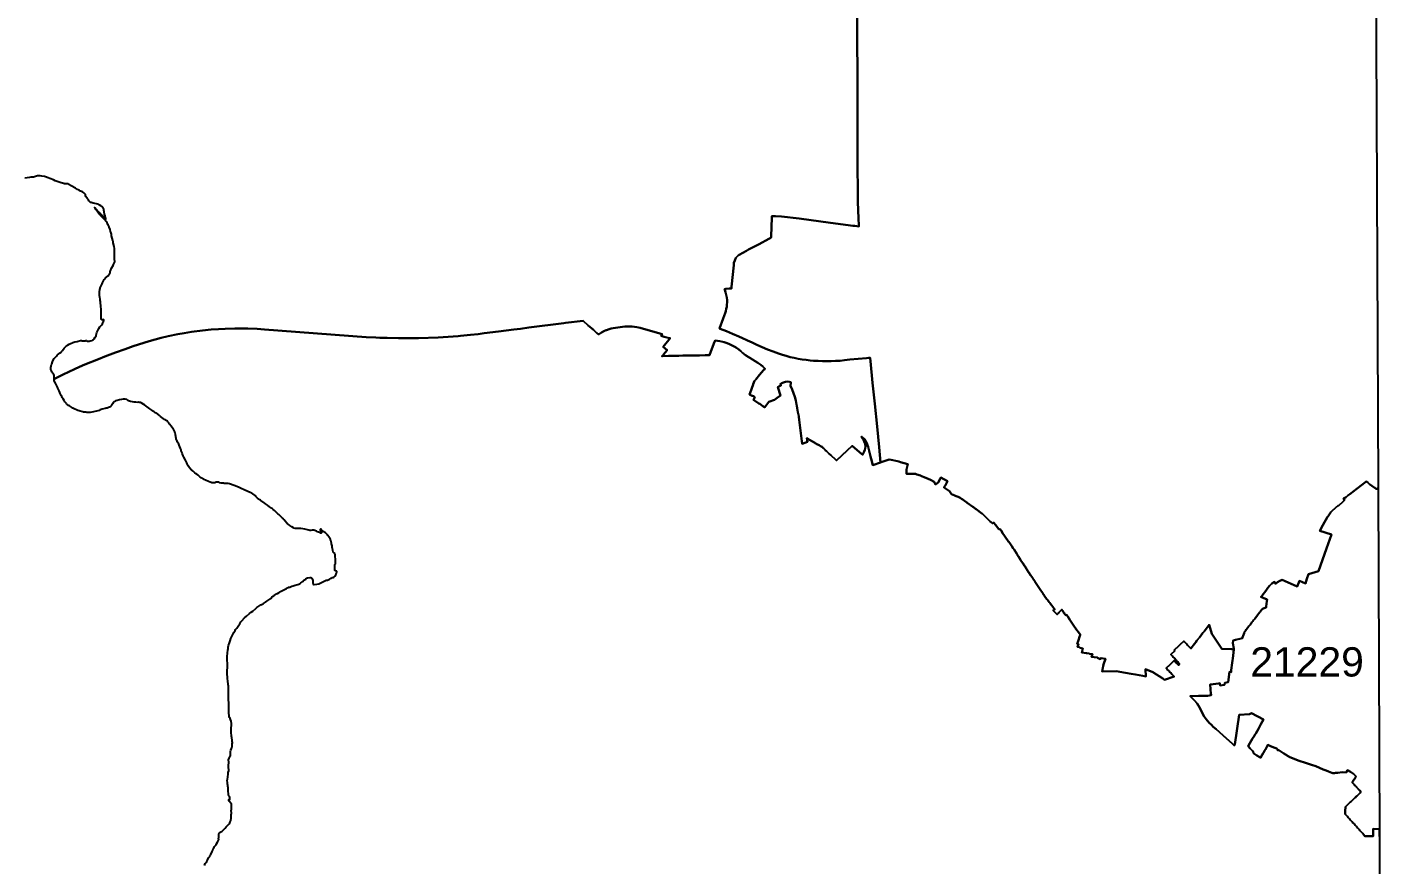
# Model space of a CAD drawing. Header units: inches. Extents: x 1341578 to 1502124, y 557203 to 748561.
# Drawn here: x 1369417 to 1394099, y 587838 to 603117 of the extents above; entities that cross this region are included whole.
import ezdxf
from ezdxf.enums import TextEntityAlignment as Align

# ---------------------------------------------------------------- set-up
doc = ezdxf.new("R2010")
doc.units = ezdxf.units.IN
doc.header["$MEASUREMENT"] = 0
doc.layers.add('Zipcode', color=7, linetype='Continuous')
doc.layers.add('ZipcodeAnno', color=7, linetype='Continuous')
doc.styles.add('Arial', font='arial.ttf')

msp = doc.modelspace()

# ---------------------------------------------------------------- linework, layer by layer
at = {"layer": 'Zipcode'}
for points in [[(1394008, 608244), (1394066, 594760), (1394066, 594716), (1394038, 594690), (1393999, 594718), (1393993, 594722), (1393911, 594783), (1393877, 594812), (1393855, 594832), (1393842, 594825), (1393604, 594641), (1393576, 594620), (1393550, 594598), (1393516, 594572), (1393496, 594557), (1393480, 594545), (1393436, 594520), (1393451, 594489), (1393427, 594466), (1393340, 594387), (1393335, 594390), (1393234, 594299), (1393204, 594268), (1393176, 594235), (1393152, 594199), (1393142, 594183), (1393058, 594033), (1393001, 593932), (1393216, 593861), (1393127, 593608), (1392981, 593192), (1392795, 593138), (1392767, 593054), (1392739, 592970), (1392632, 593017), (1392587, 592916), (1392315, 593036), (1392272, 593016), (1392231, 592993), (1392191, 592966), (1392175, 593000), (1392175, 593000), (1392128, 592967), (1392083, 592925), (1392055, 592893), (1392029, 592857), (1392015, 592839), (1391948, 592751), (1391926, 592724), (1392009, 592691), (1392034, 592682), (1392036, 592682), (1392039, 592681), (1392036, 592649), (1392024, 592548), (1392022, 592534), (1392020, 592534), (1392016, 592535), (1392002, 592529), (1391957, 592509), (1391952, 592505), (1391924, 592469), (1391913, 592454), (1391901, 592439), (1391890, 592425), (1391878, 592410), (1391851, 592375), (1391826, 592342), (1391815, 592328), (1391804, 592314), (1391793, 592300), (1391782, 592286), (1391764, 592263), (1391764, 592263), (1391758, 592255), (1391741, 592233), (1391730, 592219), (1391718, 592204), (1391707, 592190), (1391690, 592168), (1391672, 592145), (1391661, 592131), (1391650, 592117), (1391639, 592103), (1391628, 592089), (1391619, 592062), (1391603, 592018), (1391597, 592001), (1391591, 591983), (1391589, 591978), (1391591, 591971), (1391566, 591966), (1391462, 591942), (1391421, 591933), (1391413, 591880), (1391436, 591783), (1391436, 591764), (1391417, 591769), (1391398, 591770), (1391213, 591780), (1391030, 592053), (1390984, 592219), (1390890, 592095), (1390869, 592072), (1390805, 591987), (1390761, 591932), (1390740, 591903), (1390715, 591870), (1390649, 591783), (1390644, 591788), (1390631, 591803), (1390617, 591817), (1390603, 591832), (1390590, 591847), (1390576, 591862), (1390563, 591876), (1390549, 591891), (1390535, 591905), (1390522, 591920), (1390454, 591857), (1390425, 591830), (1390352, 591762), (1390346, 591757), (1390360, 591742), (1390292, 591679), (1390286, 591674), (1390301, 591658), (1390314, 591644), (1390328, 591629), (1390342, 591614), (1390355, 591600), (1390369, 591585), (1390382, 591571), (1390396, 591556), (1390410, 591541), (1390423, 591526), (1390441, 591507), (1390422, 591482), (1390413, 591490), (1390400, 591505), (1390386, 591520), (1390373, 591534), (1390359, 591549), (1390345, 591564), (1390272, 591495), (1390199, 591427), (1390213, 591413), (1390226, 591398), (1390240, 591383), (1390254, 591369), (1390267, 591354), (1390281, 591339), (1390301, 591317), (1390344, 591276), (1390167, 591215), (1390138, 591238), (1389956, 591352), (1389824, 591409), (1389827, 591277), (1389772, 591286), (1389637, 591310), (1389562, 591323), (1389456, 591342), (1389284, 591372), (1389031, 591365), (1389045, 591432), (1389052, 591462), (1389052, 591465), (1389056, 591481), (1389052, 591482), (1389057, 591495), (1389091, 591599), (1389012, 591609), (1389004, 591611), (1388994, 591592), (1388944, 591615), (1388946, 591619), (1388940, 591619), (1388888, 591626), (1388839, 591633), (1388855, 591682), (1388800, 591690), (1388797, 591691), (1388749, 591698), (1388742, 591700), (1388658, 591713), (1388680, 591782), (1388652, 591792), (1388632, 591799), (1388609, 591807), (1388583, 591816), (1388598, 591861), (1388574, 591869), (1388591, 591917), (1388626, 592014), (1388635, 592036), (1388595, 592086), (1388574, 592113), (1388552, 592143), (1388543, 592158), (1388528, 592182), (1388444, 592310), (1388404, 592368), (1388383, 592399), (1388383, 592399), (1388365, 592390), (1388359, 592398), (1388356, 592402), (1388345, 592417), (1388335, 592433), (1388332, 592437), (1388324, 592448), (1388315, 592463), (1388305, 592477), (1388296, 592492), (1388296, 592493), (1388267, 592464), (1388254, 592451), (1388242, 592440), (1388232, 592430), (1388222, 592419), (1388208, 592406), (1388162, 592452), (1388139, 592475), (1388166, 592502), (1388151, 592520), (1388114, 592568), (1388108, 592576), (1388077, 592615), (1388065, 592631), (1388034, 592671), (1388021, 592687), (1387982, 592737), (1387978, 592743), (1387949, 592787), (1387947, 592791), (1387911, 592845), (1387874, 592900), (1387839, 592953), (1387805, 593005), (1387800, 593012), (1387766, 593063), (1387764, 593066), (1387731, 593116), (1387725, 593124), (1387693, 593173), (1387689, 593178), (1387658, 593225), (1387655, 593231), (1387651, 593237), (1387650, 593238), (1387619, 593285), (1387615, 593291), (1387614, 593292), (1387583, 593339), (1387576, 593349), (1387548, 593392), (1387540, 593403), (1387502, 593461), (1387482, 593492), (1387485, 593495), (1387472, 593514), (1387424, 593588), (1387410, 593608), (1387382, 593650), (1387346, 593704), (1387329, 593731), (1387325, 593727), (1387315, 593743), (1387264, 593819), (1387250, 593840), (1387222, 593882), (1387186, 593937), (1387169, 593963), (1387157, 593952), (1387141, 593970), (1387089, 594034), (1387048, 594084), (1387028, 594063), (1387011, 594080), (1386987, 594103), (1386940, 594149), (1386910, 594178), (1386890, 594199), (1386843, 594245), (1386838, 594248), (1386790, 594283), (1386780, 594290), (1386733, 594324), (1386723, 594331), (1386681, 594362), (1386670, 594369), (1386628, 594400), (1386613, 594410), (1386571, 594441), (1386561, 594449), (1386518, 594479), (1386508, 594487), (1386467, 594517), (1386441, 594535), (1386406, 594549), (1386350, 594571), (1386345, 594573), (1386283, 594598), (1386243, 594655), (1386176, 594701), (1386143, 594724), (1386152, 594738), (1386170, 594766), (1386211, 594838), (1386089, 594904), (1386076, 594879), (1386039, 594812), (1385991, 594777), (1385968, 594826), (1385897, 594861), (1385874, 594872), (1385873, 594868), (1385854, 594876), (1385784, 594907), (1385756, 594920), (1385733, 594930), (1385717, 594937), (1385651, 594960), (1385627, 594969), (1385613, 594969), (1385580, 594969), (1385509, 594970), (1385462, 594971), (1385460, 594993), (1385461, 595051), (1385480, 595120), (1385488, 595149), (1385487, 595149), (1385355, 595185), (1385322, 595195), (1385296, 595203), (1385183, 595226), (1385145, 595233), (1385108, 595219), (1385019, 595189), (1384989, 595178), (1384962, 595458), (1384924, 595835), (1384882, 596246), (1384844, 596630), (1384837, 596699), (1384830, 596762), (1384798, 597087), (1384781, 597085), (1384777, 597085), (1384771, 597084), (1384769, 597084), (1384734, 597081), (1384428, 597052), (1384329, 597041), (1384249, 597033), (1384249, 597033), (1384169, 597028), (1384168, 597028), (1384088, 597024), (1384088, 597024), (1384008, 597023), (1384008, 597023), (1383927, 597024), (1383927, 597024), (1383847, 597028), (1383847, 597028), (1383767, 597033), (1383703, 597039), (1383629, 597047), (1383629, 597047), (1383557, 597057), (1383556, 597057), (1383484, 597070), (1383484, 597070), (1383412, 597084), (1383340, 597100), (1383340, 597100), (1383269, 597119), (1383269, 597119), (1383198, 597139), (1383198, 597139), (1383128, 597162), (1383027, 597199), (1383026, 597199), (1382926, 597238), (1382926, 597238), (1382827, 597279), (1382827, 597279), (1382728, 597323), (1382728, 597323), (1382631, 597369), (1382615, 597376), (1382400, 597474), (1382289, 597524), (1382289, 597524), (1382176, 597571), (1382176, 597571), (1382063, 597616), (1382050, 597621), (1382116, 597800), (1382153, 597898), (1382165, 597937), (1382165, 597937), (1382174, 597976), (1382174, 597976), (1382181, 598016), (1382186, 598057), (1382186, 598057), (1382188, 598097), (1382188, 598097), (1382188, 598138), (1382182, 598186), (1382173, 598233), (1382162, 598280), (1382148, 598326), (1382144, 598338), (1382155, 598340), (1382167, 598342), (1382224, 598352), (1382268, 598350), (1382270, 598380), (1382312, 598776), (1382312, 598781), (1382314, 598816), (1382330, 598859), (1382349, 598909), (1382370, 598935), (1382389, 598953), (1382406, 598963), (1382543, 599039), (1382577, 599060), (1382615, 599080), (1382679, 599112), (1382774, 599160), (1382947, 599253), (1382974, 599269), (1382991, 599278), (1382992, 599302), (1383003, 599639), (1383003, 599667), (1383015, 599667), (1383041, 599667), (1383074, 599667), (1383182, 599660), (1383182, 599660), (1383289, 599650), (1383396, 599639), (1383396, 599639), (1383502, 599626), (1384072, 599550), (1384398, 599506), (1384480, 599495), (1384516, 599490), (1384554, 599484), (1384594, 599479), (1384592, 599507), (1384587, 599629), (1384576, 599929), (1384572, 600229), (1384569, 600485), (1384569, 600728), (1384568, 600912), (1384568, 601148), (1384567, 601311), (1384567, 601398), (1384567, 601647), (1384568, 601901), (1384565, 602120), (1384565, 602368), (1384564, 602777), (1384564, 602939), (1384564, 603028), (1384564, 603278)], [(1384564, 603278), (1384564, 603028), (1384564, 602939), (1384564, 602777), (1384565, 602368), (1384565, 602120), (1384568, 601901), (1384567, 601647), (1384567, 601398), (1384567, 601311), (1384568, 601148), (1384568, 600912), (1384569, 600728), (1384569, 600485), (1384572, 600229), (1384576, 599929), (1384587, 599629), (1384592, 599507), (1384594, 599479), (1384554, 599484), (1384516, 599490), (1384480, 599495), (1384398, 599506), (1384072, 599550), (1383502, 599626), (1383396, 599639), (1383396, 599639), (1383289, 599650), (1383182, 599660), (1383182, 599660), (1383074, 599667), (1383041, 599667), (1383015, 599667), (1383003, 599667), (1383003, 599639), (1382992, 599302), (1382991, 599278), (1382974, 599269), (1382947, 599253), (1382774, 599160), (1382679, 599112), (1382615, 599080), (1382577, 599060), (1382543, 599039), (1382406, 598963), (1382389, 598953), (1382370, 598935), (1382349, 598909), (1382330, 598859), (1382314, 598816), (1382312, 598781), (1382312, 598776), (1382270, 598380), (1382268, 598350), (1382224, 598352), (1382167, 598342), (1382155, 598340), (1382144, 598338), (1382148, 598326), (1382162, 598280), (1382173, 598233), (1382182, 598186), (1382188, 598138), (1382188, 598097), (1382188, 598097), (1382186, 598057), (1382186, 598057), (1382181, 598016), (1382174, 597976), (1382174, 597976), (1382165, 597937), (1382165, 597937), (1382153, 597898), (1382116, 597800), (1382050, 597621), (1382063, 597616), (1382176, 597571), (1382176, 597571), (1382289, 597524), (1382289, 597524), (1382400, 597474), (1382615, 597376), (1382631, 597369), (1382728, 597323), (1382728, 597323), (1382827, 597279), (1382827, 597279), (1382926, 597238), (1382926, 597238), (1383026, 597199), (1383027, 597199), (1383128, 597162), (1383198, 597139), (1383198, 597139), (1383269, 597119), (1383269, 597119), (1383340, 597100), (1383340, 597100), (1383412, 597084), (1383484, 597070), (1383484, 597070), (1383556, 597057), (1383557, 597057), (1383629, 597047), (1383629, 597047), (1383703, 597039), (1383767, 597033), (1383847, 597028), (1383847, 597028), (1383927, 597024), (1383927, 597024), (1384008, 597023), (1384008, 597023), (1384088, 597024), (1384088, 597024), (1384168, 597028), (1384169, 597028), (1384249, 597033), (1384249, 597033), (1384329, 597041), (1384428, 597052), (1384734, 597081), (1384769, 597084), (1384771, 597084), (1384777, 597085), (1384781, 597085), (1384798, 597087), (1384830, 596762), (1384837, 596699), (1384844, 596630), (1384882, 596246), (1384924, 595835), (1384962, 595458), (1384989, 595178), (1384845, 595129), (1384818, 595246), (1384807, 595289), (1384782, 595391), (1384765, 595460), (1384733, 595540), (1384693, 595605), (1384659, 595633), (1384649, 595647), (1384648, 595648), (1384640, 595641), (1384660, 595616), (1384677, 595590), (1384691, 595562), (1384703, 595530), (1384709, 595503), (1384712, 595470), (1384707, 595433), (1384700, 595407), (1384687, 595376), (1384659, 595318), (1384644, 595328), (1384473, 595482), (1384381, 595394), (1384187, 595211), (1384151, 595245), (1384102, 595290), (1384079, 595311), (1384053, 595336), (1384029, 595358), (1384028, 595359), (1384004, 595382), (1383980, 595404), (1383975, 595408), (1383953, 595430), (1383934, 595447), (1383929, 595452), (1383920, 595460), (1383892, 595476), (1383869, 595490), (1383827, 595514), (1383807, 595526), (1383760, 595553), (1383745, 595562), (1383694, 595591), (1383646, 595620), (1383653, 595553), (1383559, 595519), (1383541, 595661), (1383504, 595953), (1383497, 596009), (1383495, 596020), (1383481, 596093), (1383468, 596165), (1383459, 596208), (1383454, 596236), (1383440, 596306), (1383427, 596377), (1383401, 596443), (1383375, 596510), (1383345, 596574), (1383350, 596630), (1383351, 596641), (1383329, 596647), (1383289, 596652), (1383257, 596648), (1383236, 596643), (1383201, 596630), (1383158, 596608), (1383168, 596591), (1383172, 596584), (1383144, 596568), (1383115, 596550), (1383163, 596400), (1383102, 596353), (1383055, 596317), (1382947, 596286), (1382876, 596183), (1382872, 596185), (1382842, 596205), (1382783, 596244), (1382766, 596255), (1382672, 596317), (1382696, 596367), (1382690, 596372), (1382685, 596377), (1382679, 596384), (1382672, 596388), (1382662, 596388), (1382655, 596390), (1382647, 596392), (1382640, 596394), (1382634, 596398), (1382633, 596399), (1382632, 596399), (1382631, 596400), (1382630, 596400), (1382628, 596400), (1382627, 596401), (1382626, 596401), (1382624, 596402), (1382623, 596402), (1382621, 596403), (1382620, 596403), (1382598, 596415), (1382595, 596417), (1382608, 596449), (1382664, 596598), (1382667, 596605), (1382690, 596665), (1382710, 596690), (1382781, 596777), (1382852, 596863), (1382855, 596866), (1382877, 596879), (1382884, 596887), (1382839, 596930), (1382803, 596960), (1382747, 596997), (1382652, 597055), (1382523, 597134), (1382500, 597151), (1382485, 597164), (1382470, 597176), (1382437, 597206), (1382402, 597236), (1382376, 597255), (1382357, 597269), (1382329, 597287), (1382271, 597319), (1382219, 597341), (1382173, 597358), (1382138, 597369), (1382113, 597376), (1382059, 597389), (1382016, 597398), (1381968, 597401), (1381945, 597344), (1381865, 597133), (1381840, 597133), (1381822, 597133), (1381790, 597132), (1381682, 597130), (1381658, 597130), (1381598, 597129), (1381568, 597129), (1381545, 597129), (1381526, 597128), (1381453, 597127), (1381381, 597125), (1381305, 597124), (1381215, 597122), (1381119, 597120), (1381010, 597118), (1381000, 597118), (1381030, 597149), (1381093, 597227), (1381020, 597286), (1381149, 597443), (1381137, 597444), (1381040, 597471), (1380988, 597485), (1381005, 597516), (1380961, 597530), (1380605, 597632), (1380544, 597645), (1380502, 597650), (1380459, 597655), (1380401, 597658), (1380323, 597655), (1380110, 597627), (1380075, 597620), (1380035, 597609), (1379989, 597592), (1379984, 597590), (1379950, 597576), (1379900, 597549), (1379863, 597524), (1379850, 597513), (1379828, 597525), (1379816, 597535), (1379812, 597538), (1379751, 597593), (1379714, 597625), (1379656, 597677), (1379560, 597761), (1379243, 597721), (1379212, 597718), (1378570, 597636), (1378418, 597616), (1378296, 597601), (1378018, 597566), (1377759, 597534), (1377649, 597520), (1377509, 597504), (1377324, 597486), (1377281, 597482), (1376917, 597457), (1376561, 597444), (1376423, 597443), (1376192, 597444), (1375989, 597448), (1375852, 597453), (1375782, 597456), (1375601, 597465), (1373748, 597604), (1373613, 597614), (1373442, 597621), (1373317, 597623), (1373294, 597623), (1373210, 597622), (1373031, 597617), (1372907, 597611), (1372775, 597602), (1372619, 597586), (1372418, 597560), (1372284, 597538), (1372165, 597515), (1371993, 597479), (1371862, 597448), (1371646, 597389), (1371355, 597296), (1371205, 597245), (1371030, 597181), (1370834, 597110), (1370719, 597064), (1370470, 596961), (1370375, 596919), (1370284, 596876), (1370179, 596828), (1370076, 596781), (1370037, 596761), (1370017, 596751), (1369993, 596739), (1369953, 596719), (1369910, 596697), (1369910, 596700), (1369910, 596723), (1369910, 596751), (1369909, 596761), (1369909, 596764), (1369906, 596782), (1369901, 596791), (1369890, 596808), (1369884, 596816), (1369870, 596832), (1369861, 596850), (1369856, 596859), (1369853, 596869), (1369852, 596879), (1369852, 596910), (1369857, 596941), (1369862, 596961), (1369866, 596971), (1369879, 597011), (1369886, 597030), (1369912, 597075), (1369924, 597085), (1369937, 597100), (1369945, 597108), (1369952, 597116), (1369966, 597131), (1369973, 597138), (1369997, 597157), (1370023, 597174), (1370031, 597181), (1370038, 597189), (1370044, 597197), (1370044, 597198), (1370064, 597221), (1370075, 597237), (1370083, 597245), (1370095, 597262), (1370125, 597291), (1370141, 597305), (1370157, 597317), (1370184, 597334), (1370211, 597348), (1370232, 597355), (1370241, 597359), (1370251, 597363), (1370291, 597375), (1370332, 597385), (1370352, 597389), (1370391, 597401), (1370401, 597401), (1370410, 597400), (1370419, 597396), (1370429, 597394), (1370450, 597394), (1370480, 597398), (1370490, 597400), (1370501, 597400), (1370510, 597396), (1370520, 597392), (1370530, 597390), (1370551, 597389), (1370571, 597393), (1370602, 597402), (1370611, 597406), (1370620, 597412), (1370628, 597419), (1370643, 597434), (1370661, 597460), (1370675, 597488), (1370678, 597497), (1370693, 597549), (1370698, 597562), (1370709, 597585), (1370725, 597623), (1370744, 597649), (1370765, 597671), (1370779, 597688), (1370791, 597704), (1370801, 597722), (1370805, 597731), (1370819, 597769), (1370819, 597780), (1370814, 597786), (1370809, 597787), (1370801, 597779), (1370792, 597778), (1370782, 597780), (1370776, 597785), (1370772, 597794), (1370772, 597907), (1370771, 597949), (1370761, 598044), (1370756, 598069), (1370755, 598086), (1370754, 598111), (1370752, 598131), (1370750, 598155), (1370744, 598192), (1370741, 598217), (1370741, 598290), (1370743, 598332), (1370749, 598352), (1370752, 598362), (1370771, 598398), (1370786, 598437), (1370795, 598456), (1370798, 598466), (1370822, 598512), (1370834, 598529), (1370847, 598544), (1370870, 598565), (1370895, 598583), (1370907, 598599), (1370921, 598613), (1370927, 598621), (1370932, 598630), (1370934, 598641), (1370935, 598662), (1370937, 598669), (1370938, 598672), (1370945, 598691), (1370948, 598697), (1370949, 598700), (1370958, 598718), (1370988, 598767), (1370997, 598789), (1371011, 598821), (1371016, 598839), (1371015, 598888), (1371010, 598939), (1371011, 598958), (1371013, 598980), (1371012, 599032), (1371010, 599079), (1371004, 599116), (1370990, 599182), (1370987, 599203), (1370981, 599228), (1370969, 599266), (1370960, 599312), (1370955, 599342), (1370945, 599379), (1370941, 599389), (1370933, 599425), (1370914, 599471), (1370912, 599474), (1370891, 599520), (1370890, 599519), (1370883, 599536), (1370878, 599545), (1370867, 599563), (1370855, 599580), (1370834, 599602), (1370827, 599611), (1370811, 599625), (1370790, 599648), (1370767, 599671), (1370754, 599687), (1370746, 599694), (1370739, 599702), (1370708, 599743), (1370690, 599769), (1370669, 599791), (1370663, 599800), (1370653, 599818), (1370650, 599827), (1370657, 599820), (1370677, 599797), (1370692, 599782), (1370717, 599749), (1370733, 599736), (1370740, 599729), (1370748, 599721), (1370761, 599705), (1370776, 599691), (1370782, 599683), (1370790, 599675), (1370806, 599663), (1370814, 599657), (1370841, 599624), (1370849, 599618), (1370856, 599615), (1370856, 599625), (1370850, 599645), (1370842, 599663), (1370839, 599673), (1370831, 599704), (1370824, 599746), (1370820, 599778), (1370815, 599798), (1370810, 599808), (1370805, 599816), (1370785, 599839), (1370778, 599847), (1370761, 599860), (1370735, 599875), (1370716, 599885), (1370706, 599888), (1370686, 599893), (1370625, 599908), (1370584, 599917), (1370573, 599921), (1370566, 599925), (1370555, 599937), (1370547, 599949), (1370538, 599965), (1370528, 599979), (1370519, 599986), (1370507, 600006), (1370503, 600010), (1370491, 600026), (1370486, 600045), (1370482, 600063), (1370473, 600078), (1370453, 600095), (1370427, 600113), (1370411, 600120), (1370389, 600127), (1370367, 600141), (1370339, 600156), (1370301, 600179), (1370219, 600225), (1370180, 600245), (1370165, 600256), (1370154, 600259), (1370138, 600259), (1370116, 600258), (1370099, 600261), (1370086, 600263), (1370081, 600266), (1370020, 600283), (1369947, 600307), (1369932, 600313), (1369898, 600331), (1369835, 600357), (1369803, 600367), (1369751, 600386), (1369735, 600391), (1369684, 600400), (1369655, 600403), (1369627, 600404), (1369609, 600403), (1369533, 600382), (1369508, 600379), (1369486, 600378), (1369461, 600375), (1369379, 600359)], [(1372653, 587829), (1372669, 587862), (1372675, 587872), (1372687, 587885), (1372697, 587900), (1372711, 587927), (1372712, 587931), (1372736, 587971), (1372744, 587986), (1372752, 587993), (1372754, 588003), (1372763, 588017), (1372771, 588029), (1372793, 588085), (1372805, 588109), (1372813, 588133), (1372818, 588143), (1372832, 588163), (1372838, 588174), (1372866, 588207), (1372872, 588222), (1372889, 588250), (1372906, 588280), (1372914, 588302), (1372914, 588310), (1372910, 588321), (1372915, 588347), (1372914, 588367), (1372914, 588382), (1372918, 588396), (1372923, 588409), (1372928, 588420), (1372935, 588428), (1372943, 588433), (1372949, 588436), (1372953, 588439), (1372971, 588447), (1372983, 588461), (1372990, 588468), (1372998, 588477), (1373032, 588511), (1373051, 588532), (1373084, 588566), (1373102, 588587), (1373117, 588607), (1373122, 588621), (1373132, 588648), (1373141, 588691), (1373142, 588704), (1373141, 588717), (1373142, 588730), (1373141, 588745), (1373141, 588751), (1373142, 588763), (1373145, 588769), (1373145, 588773), (1373146, 588790), (1373143, 588828), (1373144, 588844), (1373146, 588859), (1373146, 588872), (1373149, 588889), (1373149, 588896), (1373149, 588926), (1373148, 588945), (1373147, 588951), (1373137, 588965), (1373103, 589002), (1373098, 589021), (1373098, 589033), (1373102, 589040), (1373105, 589038), (1373106, 589027), (1373109, 589024), (1373111, 589025), (1373114, 589029), (1373116, 589050), (1373114, 589070), (1373110, 589086), (1373106, 589092), (1373099, 589097), (1373097, 589102), (1373095, 589111), (1373092, 589138), (1373087, 589175), (1373083, 589255), (1373081, 589265), (1373078, 589289), (1373075, 589314), (1373072, 589343), (1373070, 589379), (1373074, 589403), (1373077, 589440), (1373085, 589496), (1373086, 589514), (1373089, 589523), (1373096, 589556), (1373096, 589572), (1373094, 589617), (1373095, 589645), (1373100, 589709), (1373095, 589756), (1373102, 589783), (1373108, 589796), (1373118, 589807), (1373121, 589813), (1373126, 589832), (1373128, 589844), (1373127, 589883), (1373127, 589908), (1373133, 589933), (1373147, 589961), (1373150, 589972), (1373157, 590001), (1373159, 590019), (1373159, 590044), (1373164, 590065), (1373164, 590073), (1373161, 590086), (1373158, 590096), (1373156, 590115), (1373154, 590153), (1373149, 590184), (1373143, 590258), (1373140, 590341), (1373141, 590352), (1373144, 590373), (1373145, 590384), (1373144, 590426), (1373140, 590448), (1373138, 590458), (1373128, 590488), (1373120, 590508), (1373110, 590526), (1373106, 590537), (1373102, 590558), (1373097, 590611), (1373096, 590646), (1373098, 590712), (1373091, 590928), (1373093, 590986), (1373093, 591029), (1373093, 591044), (1373091, 591096), (1373088, 591129), (1373077, 591192), (1373074, 591234), (1373070, 591348), (1373070, 591380), (1373072, 591442), (1373072, 591474), (1373073, 591495), (1373069, 591589), (1373070, 591599), (1373070, 591630), (1373074, 591703), (1373078, 591754), (1373083, 591785), (1373085, 591806), (1373091, 591837), (1373108, 591886), (1373115, 591906), (1373121, 591926), (1373136, 591965), (1373136, 591966), (1373155, 592004), (1373168, 592029), (1373179, 592054), (1373191, 592077), (1373211, 592113), (1373222, 592130), (1373237, 592150), (1373244, 592158), (1373257, 592174), (1373269, 592193), (1373280, 592212), (1373298, 592237), (1373310, 592259), (1373319, 592269), (1373337, 592289), (1373387, 592342), (1373420, 592375), (1373475, 592423), (1373506, 592446), (1373533, 592467), (1373593, 592517), (1373607, 592532), (1373643, 592556), (1373683, 592579), (1373684, 592580), (1373724, 592602), (1373732, 592607), (1373768, 592628), (1373793, 592649), (1373830, 592670), (1373846, 592683), (1373861, 592698), (1373870, 592704), (1373885, 592718), (1373909, 592739), (1373918, 592744), (1373926, 592751), (1373951, 592769), (1373969, 592781), (1373988, 592790), (1374015, 592805), (1374033, 592816), (1374041, 592822), (1374123, 592867), (1374152, 592881), (1374169, 592893), (1374179, 592897), (1374189, 592901), (1374210, 592905), (1374250, 592919), (1374269, 592926), (1374309, 592939), (1374358, 592953), (1374378, 592960), (1374397, 592968), (1374405, 592974), (1374412, 592981), (1374430, 592992), (1374446, 593006), (1374467, 593028), (1374493, 593045), (1374503, 593052), (1374512, 593064), (1374516, 593067), (1374531, 593074), (1374532, 593074), (1374535, 593075), (1374576, 593079), (1374578, 593079), (1374588, 593078), (1374589, 593078), (1374595, 593077), (1374609, 593074), (1374609, 593074), (1374615, 593066), (1374617, 593061), (1374618, 593057), (1374619, 593056), (1374621, 593049), (1374621, 593048), (1374624, 593045), (1374627, 593041), (1374628, 593025), (1374628, 593015), (1374630, 592993), (1374633, 592973), (1374635, 592962), (1374637, 592955), (1374646, 592953), (1374656, 592954), (1374701, 592955), (1374743, 592966), (1374801, 592997), (1374863, 593025), (1374872, 593028), (1374892, 593029), (1374903, 593030), (1374912, 593034), (1374931, 593042), (1374947, 593054), (1374966, 593066), (1374973, 593070), (1374992, 593078), (1375002, 593081), (1375011, 593085), (1375022, 593093), (1375037, 593103), (1375042, 593111), (1375052, 593130), (1375056, 593140), (1375062, 593170), (1375069, 593177), (1375071, 593184), (1375069, 593189), (1375062, 593194), (1375043, 593201), (1375034, 593206), (1375030, 593213), (1375029, 593223), (1375033, 593243), (1375034, 593263), (1375035, 593315), (1375038, 593322), (1375044, 593330), (1375045, 593338), (1375044, 593379), (1375038, 593500), (1375035, 593510), (1375029, 593515), (1375021, 593521), (1375014, 593529), (1375007, 593536), (1375001, 593544), (1374993, 593575), (1374987, 593605), (1374985, 593635), (1374982, 593656), (1374977, 593675), (1374970, 593696), (1374969, 593706), (1374968, 593727), (1374961, 593757), (1374955, 593769), (1374951, 593778), (1374945, 593787), (1374925, 593824), (1374907, 593848), (1374900, 593856), (1374892, 593863), (1374886, 593871), (1374879, 593878), (1374863, 593892), (1374820, 593921), (1374811, 593925), (1374808, 593925), (1374797, 593933), (1374791, 593942), (1374787, 593952), (1374780, 593958), (1374769, 593958), (1374764, 593954), (1374762, 593945), (1374763, 593937), (1374769, 593929), (1374784, 593914), (1374791, 593906), (1374792, 593901), (1374788, 593894), (1374780, 593887), (1374772, 593887), (1374763, 593891), (1374735, 593906), (1374717, 593915), (1374696, 593922), (1374668, 593935), (1374649, 593941), (1374638, 593942), (1374617, 593942), (1374597, 593938), (1374576, 593938), (1374555, 593941), (1374535, 593946), (1374506, 593957), (1374486, 593962), (1374414, 593971), (1374327, 593972), (1374306, 593976), (1374286, 593982), (1374276, 593986), (1374248, 594001), (1374214, 594026), (1374182, 594055), (1374165, 594067), (1374119, 594113), (1374108, 594129), (1374094, 594145), (1374088, 594154), (1374074, 594170), (1374041, 594198), (1374019, 594220), (1374010, 594226), (1373994, 594240), (1373963, 594271), (1373947, 594284), (1373932, 594299), (1373908, 594319), (1373886, 594339), (1373878, 594345), (1373843, 594367), (1373802, 594398), (1373783, 594410), (1373767, 594423), (1373759, 594428), (1373743, 594442), (1373682, 594485), (1373673, 594490), (1373665, 594497), (1373622, 594528), (1373613, 594534), (1373590, 594556), (1373576, 594572), (1373560, 594585), (1373535, 594603), (1373517, 594616), (1373489, 594630), (1373392, 594674), (1373313, 594708), (1373273, 594724), (1373197, 594757), (1373158, 594771), (1373148, 594775), (1373109, 594789), (1373089, 594795), (1373079, 594796), (1373014, 594795), (1372998, 594799), (1372987, 594801), (1372966, 594801), (1372956, 594802), (1372936, 594807), (1372918, 594817), (1372908, 594819), (1372887, 594819), (1372877, 594817), (1372867, 594815), (1372857, 594812), (1372848, 594808), (1372828, 594805), (1372818, 594804), (1372787, 594807), (1372776, 594809), (1372756, 594815), (1372728, 594828), (1372671, 594855), (1372645, 594869), (1372633, 594873), (1372593, 594897), (1372575, 594909), (1372555, 594925), (1372536, 594943), (1372513, 594961), (1372505, 594968), (1372477, 594989), (1372446, 595017), (1372429, 595029), (1372418, 595039), (1372414, 595043), (1372386, 595073), (1372380, 595080), (1372370, 595099), (1372359, 595116), (1372340, 595153), (1372330, 595171), (1372307, 595218), (1372277, 595272), (1372266, 595301), (1372254, 595329), (1372251, 595339), (1372247, 595348), (1372236, 595366), (1372230, 595396), (1372227, 595406), (1372217, 595435), (1372207, 595465), (1372194, 595492), (1372183, 595510), (1372174, 595528), (1372163, 595546), (1372154, 595564), (1372146, 595584), (1372142, 595593), (1372138, 595603), (1372136, 595613), (1372124, 595684), (1372123, 595695), (1372121, 595705), (1372111, 595735), (1372096, 595772), (1372090, 595781), (1372066, 595814), (1372038, 595844), (1372022, 595871), (1372016, 595879), (1372010, 595887), (1372005, 595897), (1372000, 595905), (1371986, 595921), (1371979, 595928), (1371942, 595949), (1371934, 595955), (1371925, 595960), (1371907, 595972), (1371899, 595978), (1371873, 595995), (1371851, 596018), (1371836, 596031), (1371804, 596057), (1371759, 596082), (1371744, 596095), (1371736, 596101), (1371728, 596108), (1371719, 596114), (1371701, 596124), (1371692, 596130), (1371658, 596154), (1371635, 596175), (1371611, 596194), (1371592, 596204), (1371585, 596210), (1371560, 596227), (1371550, 596232), (1371497, 596264), (1371488, 596268), (1371468, 596272), (1371448, 596274), (1371438, 596273), (1371404, 596275), (1371372, 596274), (1371339, 596280), (1371304, 596288), (1371268, 596299), (1371254, 596310), (1371239, 596324), (1371204, 596334), (1371169, 596332), (1371138, 596323), (1371104, 596318), (1371058, 596309), (1371031, 596299), (1371007, 596286), (1370998, 596281), (1370987, 596271), (1370979, 596254), (1370972, 596235), (1370958, 596219), (1370946, 596203), (1370920, 596185), (1370901, 596177), (1370881, 596170), (1370861, 596165), (1370840, 596161), (1370790, 596147), (1370750, 596135), (1370730, 596127), (1370711, 596121), (1370631, 596098), (1370601, 596092), (1370570, 596087), (1370518, 596086), (1370507, 596087), (1370487, 596092), (1370446, 596097), (1370436, 596100), (1370386, 596110), (1370366, 596116), (1370346, 596123), (1370265, 596162), (1370253, 596168), (1370228, 596186), (1370193, 596208), (1370185, 596214), (1370176, 596219), (1370142, 596242), (1370135, 596250), (1370123, 596267), (1370109, 596282), (1370091, 596308), (1370075, 596335), (1370067, 596348), (1370058, 596360), (1370050, 596380), (1370040, 596398), (1370023, 596434), (1370015, 596453), (1370005, 596482), (1369993, 596505), (1369991, 596509), (1369981, 596534), (1369975, 596548), (1369963, 596576), (1369957, 596586), (1369935, 596623), (1369913, 596666), (1369911, 596675), (1369910, 596679), (1369910, 596697), (1369953, 596719), (1369993, 596739), (1370017, 596751), (1370037, 596761), (1370076, 596781), (1370179, 596828), (1370284, 596876), (1370375, 596919), (1370470, 596961), (1370719, 597064), (1370834, 597110), (1371030, 597181), (1371205, 597245), (1371355, 597296), (1371646, 597389), (1371862, 597448), (1371993, 597479), (1372165, 597515), (1372284, 597538), (1372418, 597560), (1372619, 597586), (1372775, 597602), (1372907, 597611), (1373031, 597617), (1373210, 597622), (1373294, 597623), (1373317, 597623), (1373442, 597621), (1373613, 597614), (1373748, 597604), (1375601, 597465), (1375782, 597456), (1375852, 597453), (1375989, 597448), (1376192, 597444), (1376423, 597443), (1376561, 597444), (1376917, 597457), (1377281, 597482), (1377324, 597486), (1377509, 597504), (1377649, 597520), (1377759, 597534), (1378018, 597566), (1378296, 597601), (1378418, 597616), (1378570, 597636), (1379212, 597718), (1379243, 597721), (1379560, 597761), (1379656, 597677), (1379714, 597625), (1379751, 597593), (1379812, 597538), (1379816, 597535), (1379828, 597525), (1379850, 597513), (1379863, 597524), (1379900, 597549), (1379950, 597576), (1379984, 597590), (1379989, 597592), (1380035, 597609), (1380075, 597620), (1380110, 597627), (1380323, 597655), (1380401, 597658), (1380459, 597655), (1380502, 597650), (1380544, 597645), (1380605, 597632), (1380961, 597530), (1381005, 597516), (1380988, 597485), (1381040, 597471), (1381137, 597444), (1381149, 597443), (1381020, 597286), (1381093, 597227), (1381030, 597149), (1381000, 597118), (1381010, 597118), (1381119, 597120), (1381215, 597122), (1381305, 597124), (1381381, 597125), (1381453, 597127), (1381526, 597128), (1381545, 597129), (1381568, 597129), (1381598, 597129), (1381658, 597130), (1381682, 597130), (1381790, 597132), (1381822, 597133), (1381840, 597133), (1381865, 597133), (1381945, 597344), (1381968, 597401), (1382016, 597398), (1382059, 597389), (1382113, 597376), (1382138, 597369), (1382173, 597358), (1382219, 597341), (1382271, 597319), (1382329, 597287), (1382357, 597269), (1382376, 597255), (1382402, 597236), (1382437, 597206), (1382470, 597176), (1382485, 597164), (1382500, 597151), (1382523, 597134), (1382652, 597055), (1382747, 596997), (1382803, 596960), (1382839, 596930), (1382884, 596887), (1382877, 596879), (1382855, 596866), (1382852, 596863), (1382781, 596777), (1382710, 596690), (1382690, 596665), (1382667, 596605), (1382664, 596598), (1382608, 596449), (1382595, 596417), (1382598, 596415), (1382620, 596403), (1382621, 596403), (1382623, 596402), (1382624, 596402), (1382626, 596401), (1382627, 596401), (1382628, 596400), (1382630, 596400), (1382631, 596400), (1382632, 596399), (1382633, 596399), (1382634, 596398), (1382640, 596394), (1382647, 596392), (1382655, 596390), (1382662, 596388), (1382672, 596388), (1382679, 596384), (1382685, 596377), (1382690, 596372), (1382696, 596367), (1382672, 596317), (1382766, 596255), (1382783, 596244), (1382842, 596205), (1382872, 596185), (1382876, 596183), (1382947, 596286), (1383055, 596317), (1383102, 596353), (1383163, 596400), (1383115, 596550), (1383144, 596568), (1383172, 596584), (1383168, 596591), (1383158, 596608), (1383201, 596630), (1383236, 596643), (1383257, 596648), (1383289, 596652), (1383329, 596647), (1383351, 596641), (1383350, 596630), (1383345, 596574), (1383375, 596510), (1383401, 596443), (1383427, 596377), (1383440, 596306), (1383454, 596236), (1383459, 596208), (1383468, 596165), (1383481, 596093), (1383495, 596020), (1383497, 596009), (1383504, 595953), (1383541, 595661), (1383559, 595519), (1383653, 595553), (1383646, 595620), (1383694, 595591), (1383745, 595562), (1383760, 595553), (1383807, 595526), (1383827, 595514), (1383869, 595490), (1383892, 595476), (1383920, 595460), (1383929, 595452), (1383934, 595447), (1383953, 595430), (1383975, 595408), (1383980, 595404), (1384004, 595382), (1384028, 595359), (1384029, 595358), (1384053, 595336), (1384079, 595311), (1384102, 595290), (1384151, 595245), (1384187, 595211), (1384381, 595394), (1384473, 595482), (1384644, 595328), (1384659, 595318), (1384687, 595376), (1384700, 595407), (1384707, 595433), (1384712, 595470), (1384709, 595503), (1384703, 595530), (1384691, 595562), (1384677, 595590), (1384660, 595616), (1384640, 595641), (1384648, 595648), (1384649, 595647), (1384659, 595633), (1384693, 595605), (1384733, 595540), (1384765, 595460), (1384782, 595391), (1384807, 595289), (1384818, 595246), (1384845, 595129), (1384989, 595178), (1385019, 595189), (1385108, 595219), (1385145, 595233), (1385183, 595226), (1385296, 595203), (1385322, 595195), (1385355, 595185), (1385487, 595149), (1385488, 595149), (1385480, 595120), (1385461, 595051), (1385460, 594993), (1385462, 594971), (1385509, 594970), (1385580, 594969), (1385613, 594969), (1385627, 594969), (1385651, 594960), (1385717, 594937), (1385733, 594930), (1385756, 594920), (1385784, 594907), (1385854, 594876), (1385873, 594868), (1385874, 594872), (1385897, 594861), (1385968, 594826), (1385991, 594777), (1386039, 594812), (1386076, 594879), (1386089, 594904), (1386211, 594838), (1386170, 594766), (1386152, 594738), (1386143, 594724), (1386176, 594701), (1386243, 594655), (1386283, 594598), (1386345, 594573), (1386350, 594571), (1386406, 594549), (1386441, 594535), (1386467, 594517), (1386508, 594487), (1386518, 594479), (1386561, 594449), (1386571, 594441), (1386613, 594410), (1386628, 594400), (1386670, 594369), (1386681, 594362), (1386723, 594331), (1386733, 594324), (1386780, 594290), (1386790, 594283), (1386838, 594248), (1386843, 594245), (1386890, 594199), (1386910, 594178), (1386940, 594149), (1386987, 594103), (1387011, 594080), (1387028, 594063), (1387048, 594084), (1387089, 594034), (1387141, 593970), (1387157, 593952), (1387169, 593963), (1387186, 593937), (1387222, 593882), (1387250, 593840), (1387264, 593819), (1387315, 593743), (1387325, 593727), (1387329, 593731), (1387346, 593704), (1387382, 593650), (1387410, 593608), (1387424, 593588), (1387472, 593514), (1387485, 593495), (1387482, 593492), (1387502, 593461), (1387540, 593403), (1387548, 593392), (1387576, 593349), (1387583, 593339), (1387614, 593292), (1387615, 593291), (1387619, 593285), (1387650, 593238), (1387651, 593237), (1387655, 593231), (1387658, 593225), (1387689, 593178), (1387693, 593173), (1387725, 593124), (1387731, 593116), (1387764, 593066), (1387766, 593063), (1387800, 593012), (1387805, 593005), (1387839, 592953), (1387874, 592900), (1387911, 592845), (1387947, 592791), (1387949, 592787), (1387978, 592743), (1387982, 592737), (1388021, 592687), (1388034, 592671), (1388065, 592631), (1388077, 592615), (1388108, 592576), (1388114, 592568), (1388151, 592520), (1388166, 592502), (1388139, 592475), (1388162, 592452), (1388208, 592406), (1388222, 592419), (1388232, 592430), (1388242, 592440), (1388254, 592451), (1388267, 592464), (1388296, 592493), (1388296, 592492), (1388305, 592477), (1388315, 592463), (1388324, 592448), (1388332, 592437), (1388335, 592433), (1388345, 592417), (1388356, 592402), (1388359, 592398), (1388365, 592390), (1388383, 592399), (1388383, 592399), (1388404, 592368), (1388444, 592310), (1388528, 592182), (1388543, 592158), (1388552, 592143), (1388574, 592113), (1388595, 592086), (1388635, 592036), (1388626, 592014), (1388591, 591917), (1388574, 591869), (1388598, 591861), (1388583, 591816), (1388609, 591807), (1388632, 591799), (1388652, 591792), (1388680, 591782), (1388658, 591713), (1388742, 591700), (1388749, 591698), (1388797, 591691), (1388800, 591690), (1388855, 591682), (1388839, 591633), (1388888, 591626), (1388940, 591619), (1388946, 591619), (1388944, 591615), (1388994, 591592), (1389004, 591611), (1389012, 591609), (1389091, 591599), (1389057, 591495), (1389052, 591482), (1389056, 591481), (1389052, 591465), (1389052, 591462), (1389045, 591432), (1389031, 591365), (1389284, 591372), (1389456, 591342), (1389562, 591323), (1389637, 591310), (1389772, 591286), (1389827, 591277), (1389824, 591409), (1389956, 591352), (1390138, 591238), (1390167, 591215), (1390344, 591276), (1390301, 591317), (1390281, 591339), (1390267, 591354), (1390254, 591369), (1390240, 591383), (1390226, 591398), (1390213, 591413), (1390199, 591427), (1390272, 591495), (1390345, 591564), (1390359, 591549), (1390373, 591534), (1390386, 591520), (1390400, 591505), (1390413, 591490), (1390422, 591482), (1390441, 591507), (1390423, 591526), (1390410, 591541), (1390396, 591556), (1390382, 591571), (1390369, 591585), (1390355, 591600), (1390342, 591614), (1390328, 591629), (1390314, 591644), (1390301, 591658), (1390286, 591674), (1390292, 591679), (1390360, 591742), (1390346, 591757), (1390352, 591762), (1390425, 591830), (1390454, 591857), (1390522, 591920), (1390535, 591905), (1390549, 591891), (1390563, 591876), (1390576, 591862), (1390590, 591847), (1390603, 591832), (1390617, 591817), (1390631, 591803), (1390644, 591788), (1390649, 591783), (1390715, 591870), (1390740, 591903), (1390761, 591932), (1390805, 591987), (1390869, 592072), (1390890, 592095), (1390984, 592219), (1391030, 592053), (1391213, 591780), (1391398, 591770), (1391417, 591769), (1391436, 591764), (1391416, 591600), (1391411, 591564), (1391406, 591526), (1391387, 591388), (1391384, 591356), (1391354, 591358), (1391328, 591169), (1391268, 591161), (1391262, 591120), (1391187, 591110), (1391181, 591150), (1391159, 591147), (1391004, 591126), (1391016, 590959), (1391017, 590938), (1391018, 590931), (1390962, 590924), (1390923, 590920), (1390791, 590923), (1390634, 590916), (1390718, 590835), (1390763, 590781), (1390784, 590751), (1390814, 590702), (1390826, 590675), (1390893, 590547), (1390930, 590495), (1390985, 590428), (1391023, 590392), (1391058, 590357), (1391110, 590314), (1391299, 590146), (1391403, 590054), (1391440, 590017), (1391454, 590032), (1391532, 590576), (1391719, 590586), (1391757, 590608), (1391975, 590491), (1391950, 590448), (1391926, 590404), (1391882, 590322), (1391857, 590279), (1391832, 590235), (1391818, 590212), (1391802, 590187), (1391775, 590145), (1391767, 590131), (1391750, 590101), (1391725, 590058), (1391700, 590015), (1391694, 590003), (1391733, 589961), (1391772, 589919), (1391794, 589896), (1391786, 589882), (1391801, 589872), (1391853, 589836), (1391894, 589807), (1391919, 589790), (1391952, 589847), (1391970, 589878), (1391978, 589892), (1391994, 589918), (1392004, 589935), (1392009, 589944), (1392021, 589965), (1392029, 589979), (1392056, 590025), (1392089, 590012), (1392135, 589992), (1392181, 589973), (1392217, 589958), (1392227, 589954), (1392233, 589932), (1392253, 589928), (1392348, 589868), (1392458, 589805), (1392505, 589783), (1392606, 589744), (1392759, 589692), (1392850, 589664), (1392930, 589637), (1392994, 589607), (1393066, 589577), (1393120, 589557), (1393161, 589539), (1393219, 589518), (1393241, 589513), (1393271, 589513), (1393291, 589515), (1393331, 589520), (1393412, 589527), (1393481, 589524), (1393509, 589563), (1393562, 589534), (1393578, 589523), (1393618, 589496), (1393662, 589457), (1393653, 589430), (1393598, 589351), (1393599, 589336), (1393599, 589336), (1393604, 589330), (1393616, 589317), (1393630, 589302), (1393643, 589287), (1393644, 589287), (1393657, 589273), (1393658, 589272), (1393670, 589259), (1393673, 589256), (1393683, 589244), (1393686, 589241), (1393703, 589223), (1393703, 589222), (1393706, 589220), (1393708, 589217), (1393718, 589207), (1393723, 589201), (1393727, 589197), (1393736, 589186), (1393751, 589171), (1393736, 589150), (1393729, 589143), (1393724, 589138), (1393722, 589137), (1393708, 589124), (1393695, 589111), (1393681, 589098), (1393667, 589085), (1393658, 589076), (1393653, 589072), (1393645, 589064), (1393639, 589059), (1393619, 589039), (1393599, 589020), (1393585, 589007), (1393571, 588994), (1393557, 588981), (1393543, 588968), (1393530, 588955), (1393516, 588942), (1393502, 588929), (1393488, 588916), (1393469, 588898), (1393469, 588880), (1393467, 588839), (1393466, 588824), (1393464, 588765), (1393480, 588747), (1393493, 588733), (1393493, 588732), (1393505, 588719), (1393506, 588718), (1393518, 588705), (1393531, 588691), (1393544, 588677), (1393557, 588662), (1393575, 588642), (1393594, 588621), (1393607, 588607), (1393620, 588593), (1393632, 588579), (1393645, 588565), (1393658, 588551), (1393671, 588536), (1393689, 588516), (1393708, 588495), (1393721, 588481), (1393734, 588467), (1393747, 588453), (1393759, 588439), (1393772, 588425), (1393785, 588410), (1393826, 588365), (1393890, 588365), (1393909, 588365), (1393928, 588365), (1393947, 588365), (1393975, 588365), (1393975, 588465), (1393975, 588493), (1394092, 588491), (1394093, 588360), (1394093, 588359), (1394099, 586907)]]:
    msp.add_lwpolyline(points, dxfattribs=at)
msp.add_lwpolyline([(1393999, 594718), (1394038, 594690), (1394066, 594716), (1394093, 588359), (1394093, 588360), (1394092, 588491), (1393975, 588493), (1393975, 588465), (1393975, 588365), (1393947, 588365), (1393928, 588365), (1393909, 588365), (1393890, 588365), (1393826, 588365), (1393785, 588410), (1393772, 588425), (1393759, 588439), (1393747, 588453), (1393734, 588467), (1393721, 588481), (1393708, 588495), (1393689, 588516), (1393671, 588536), (1393658, 588551), (1393645, 588565), (1393632, 588579), (1393620, 588593), (1393607, 588607), (1393594, 588621), (1393575, 588642), (1393557, 588662), (1393544, 588677), (1393531, 588691), (1393518, 588705), (1393506, 588718), (1393505, 588719), (1393493, 588732), (1393493, 588733), (1393480, 588747), (1393464, 588765), (1393466, 588824), (1393467, 588839), (1393469, 588880), (1393469, 588898), (1393488, 588916), (1393502, 588929), (1393516, 588942), (1393530, 588955), (1393543, 588968), (1393557, 588981), (1393571, 588994), (1393585, 589007), (1393599, 589020), (1393619, 589039), (1393639, 589059), (1393645, 589064), (1393653, 589072), (1393658, 589076), (1393667, 589085), (1393681, 589098), (1393695, 589111), (1393708, 589124), (1393722, 589137), (1393724, 589138), (1393729, 589143), (1393736, 589150), (1393751, 589171), (1393736, 589186), (1393727, 589197), (1393723, 589201), (1393718, 589207), (1393708, 589217), (1393706, 589220), (1393703, 589222), (1393703, 589223), (1393686, 589241), (1393683, 589244), (1393673, 589256), (1393670, 589259), (1393658, 589272), (1393657, 589273), (1393644, 589287), (1393643, 589287), (1393630, 589302), (1393616, 589317), (1393604, 589330), (1393599, 589336), (1393599, 589336), (1393598, 589351), (1393653, 589430), (1393662, 589457), (1393618, 589496), (1393578, 589523), (1393562, 589534), (1393509, 589563), (1393481, 589524), (1393412, 589527), (1393331, 589520), (1393291, 589515), (1393271, 589513), (1393241, 589513), (1393219, 589518), (1393161, 589539), (1393120, 589557), (1393066, 589577), (1392994, 589607), (1392930, 589637), (1392850, 589664), (1392759, 589692), (1392606, 589744), (1392505, 589783), (1392458, 589805), (1392348, 589868), (1392253, 589928), (1392233, 589932), (1392227, 589954), (1392217, 589958), (1392181, 589973), (1392135, 589992), (1392089, 590012), (1392056, 590025), (1392029, 589979), (1392021, 589965), (1392009, 589944), (1392004, 589935), (1391994, 589918), (1391978, 589892), (1391970, 589878), (1391952, 589847), (1391919, 589790), (1391894, 589807), (1391853, 589836), (1391801, 589872), (1391786, 589882), (1391794, 589896), (1391772, 589919), (1391733, 589961), (1391694, 590003), (1391700, 590015), (1391725, 590058), (1391750, 590101), (1391767, 590131), (1391775, 590145), (1391802, 590187), (1391818, 590212), (1391832, 590235), (1391857, 590279), (1391882, 590322), (1391926, 590404), (1391950, 590448), (1391975, 590491), (1391757, 590608), (1391719, 590586), (1391532, 590576), (1391454, 590032), (1391440, 590017), (1391403, 590054), (1391299, 590146), (1391110, 590314), (1391058, 590357), (1391023, 590392), (1390985, 590428), (1390930, 590495), (1390893, 590547), (1390826, 590675), (1390814, 590702), (1390784, 590751), (1390763, 590781), (1390718, 590835), (1390634, 590916), (1390791, 590923), (1390923, 590920), (1390962, 590924), (1391018, 590931), (1391017, 590938), (1391016, 590959), (1391004, 591126), (1391159, 591147), (1391181, 591150), (1391187, 591110), (1391262, 591120), (1391268, 591161), (1391328, 591169), (1391354, 591358), (1391384, 591356), (1391387, 591388), (1391406, 591526), (1391411, 591564), (1391416, 591600), (1391436, 591764), (1391436, 591783), (1391413, 591880), (1391421, 591933), (1391462, 591942), (1391566, 591966), (1391591, 591971), (1391589, 591978), (1391591, 591983), (1391597, 592001), (1391603, 592018), (1391619, 592062), (1391628, 592089), (1391639, 592103), (1391650, 592117), (1391661, 592131), (1391672, 592145), (1391690, 592168), (1391707, 592190), (1391718, 592204), (1391730, 592219), (1391741, 592233), (1391758, 592255), (1391764, 592263), (1391764, 592263), (1391782, 592286), (1391793, 592300), (1391804, 592314), (1391815, 592328), (1391826, 592342), (1391851, 592375), (1391878, 592410), (1391890, 592425), (1391901, 592439), (1391913, 592454), (1391924, 592469), (1391952, 592505), (1391957, 592509), (1392002, 592529), (1392016, 592535), (1392020, 592534), (1392022, 592534), (1392024, 592548), (1392036, 592649), (1392039, 592681), (1392036, 592682), (1392034, 592682), (1392009, 592691), (1391926, 592724), (1391948, 592751), (1392015, 592839), (1392029, 592857), (1392055, 592893), (1392083, 592925), (1392128, 592967), (1392175, 593000), (1392175, 593000), (1392191, 592966), (1392231, 592993), (1392272, 593016), (1392315, 593036), (1392587, 592916), (1392632, 593017), (1392739, 592970), (1392767, 593054), (1392795, 593138), (1392981, 593192), (1393127, 593608), (1393216, 593861), (1393001, 593932), (1393058, 594033), (1393142, 594183), (1393152, 594199), (1393176, 594235), (1393204, 594268), (1393234, 594299), (1393335, 594390), (1393340, 594387), (1393427, 594466), (1393451, 594489), (1393436, 594520), (1393480, 594545), (1393496, 594557), (1393516, 594572), (1393550, 594598), (1393576, 594620), (1393604, 594641), (1393842, 594825), (1393855, 594832), (1393877, 594812), (1393911, 594783), (1393993, 594722)], close=True, dxfattribs=at)

# ---------------------------------------------------------------- texts
at = {"layer": 'ZipcodeAnno', "color": 18, "style": 'Arial'}
msp.add_text('21229', height=533.3, dxfattribs=at).set_placement((1392770, 591114), align=Align.BOTTOM_CENTER)

doc.saveas('drawing.dxf')
